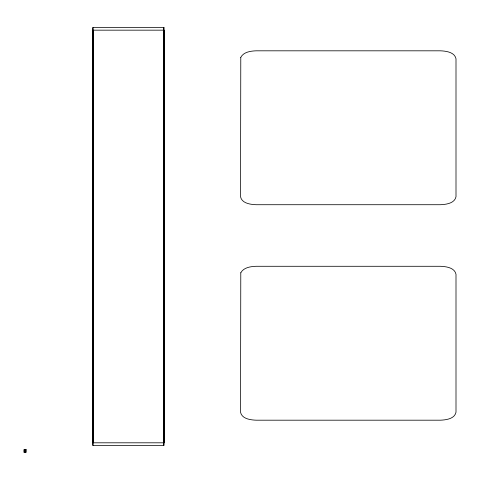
<?xml version="1.0" encoding="UTF-8"?>
<svg xmlns="http://www.w3.org/2000/svg" width="480" height="480" viewBox="0 0 480 480"><rect width="100%" height="100%" fill="white"/><g stroke="black" fill="none" stroke-linecap="round" stroke-linejoin="round"><path stroke-width="0.72" d="M93.018 30.168L164.106 30.168L164.106 442.806L93.018 442.806M24 450.978L26.106 450.978M163.968 30.168L163.968 442.806M163.758 27.552L163.758 445.422M93.156 30.168L93.156 442.806M93 27.552L93 445.422M25.05 449.502L25.05 452.448M240.786 57.33L240.528 196.752C241.902 203.412 250.482 204.486 256.152 204.72L440.376 204.72C446.046 204.486 454.626 203.412 456 196.752L456 58.782C454.626 52.122 446.046 51.042 440.376 50.814L256.152 50.814C250.644 51.024 243.648 51.96 240.786 57.33M240.786 272.808L240.528 412.224C241.902 418.884 250.482 419.964 256.152 420.192L440.376 420.192C446.046 419.964 454.626 418.884 456 412.224L456 274.254C454.626 267.594 446.046 266.514 440.376 266.286L256.152 266.286C250.644 266.496 243.648 267.432 240.786 272.808M163.956 27.552L92.808 27.552L92.808 445.422L163.956 445.422L163.956 27.552M26.106 449.502L24 449.502L24 452.448L26.106 452.448L26.106 449.502"/></g></svg>
